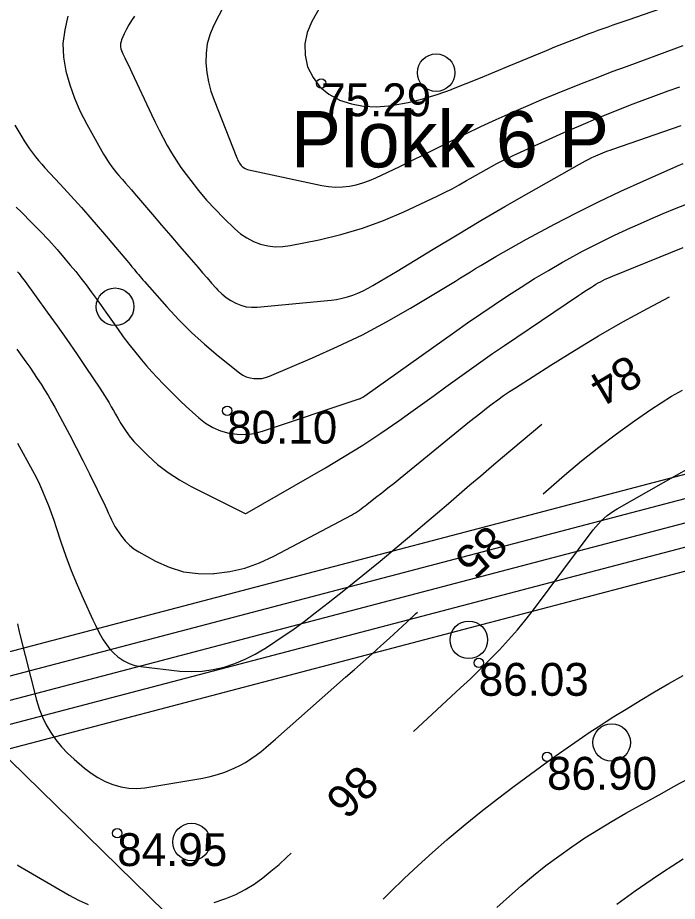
# Model space of a CAD drawing. Extents: x 672122 to 672963, y 6494983 to 6496223.
# Drawn here: x 672222.78 to 672250.88, y 6496045.95 to 6496083.59 of the extents above; entities that cross this region are included whole.
import ezdxf

# ---------------------------------------------------------------- set-up
doc = ezdxf.new("R2010")
doc.units = 0
for name, color, linetype in [('Default', 7, 'Continuous'), ('HALJASTUS', 7, 'Continuous'), ('HORISONTAAL', 7, 'Continuous'), ('KORGUS', 7, 'Continuous'), ('LAMAM', 7, 'Continuous'), ('PIIR_ME', 7, 'Continuous'), ('PIIR_TM', 7, 'Continuous'), ('PLOKK', 7, 'Continuous')]:
    doc.layers.add(name, color=color, linetype=linetype)

# ---------------------------------------------------------------- blocks, each defined once
blk = doc.blocks.new('METS')
at = {"layer": 'Default'}
blk.add_circle((0, 0), 0.8, dxfattribs=at)

msp = doc.modelspace()

# ---------------------------------------------------------------- linework, layer by layer
at = {"layer": 'HORISONTAAL'}
for points in [[(672237.435, 6496087.202), (672235.307, 6496083.43), (672235.117, 6496082.958), (672235.011, 6496082.479), (672235.03, 6496081.989), (672235.132, 6496081.491), (672235.361, 6496081.038), (672235.65, 6496080.642), (672236.031, 6496080.334), (672236.473, 6496080.085), (672236.491, 6496080.078), (672237.001, 6496079.919), (672237.517, 6496079.817), (672238.043, 6496079.798), (672238.575, 6496079.834), (672238.779, 6496079.865), (672239.412, 6496079.983), (672240.038, 6496080.129), (672240.653, 6496080.318), (672241.259, 6496080.535), (672241.279, 6496080.543), (672241.889, 6496080.787), (672242.498, 6496081.034), (672243.106, 6496081.283), (672243.713, 6496081.535), (672245.3, 6496082.197), (672245.664, 6496082.347), (672246.029, 6496082.494), (672246.396, 6496082.637), (672246.763, 6496082.778), (672247.075, 6496082.896), (672247.288, 6496082.975), (672247.501, 6496083.054), (672247.715, 6496083.131), (672247.929, 6496083.207), (672248.143, 6496083.282), (672248.358, 6496083.357), (672248.573, 6496083.431), (672248.788, 6496083.505), (672250.831, 6496084.206)], [(672232.027, 6496085.017), (672231.126, 6496083.24), (672230.971, 6496082.863), (672230.858, 6496082.478), (672230.807, 6496082.079), (672230.797, 6496081.672), (672230.84, 6496081.262), (672230.909, 6496080.858), (672231.015, 6496080.462), (672231.147, 6496080.072), (672232.114, 6496077.615), (672232.138, 6496077.558), (672232.164, 6496077.503), (672232.194, 6496077.448), (672232.225, 6496077.395), (672232.26, 6496077.346), (672232.299, 6496077.299), (672232.344, 6496077.257), (672232.391, 6496077.218), (672232.449, 6496077.181), (672232.505, 6496077.152), (672232.565, 6496077.13), (672232.626, 6496077.113), (672235.733, 6496076.444), (672236.026, 6496076.399), (672236.32, 6496076.375), (672236.614, 6496076.384), (672236.909, 6496076.416), (672237.201, 6496076.477), (672237.487, 6496076.553), (672237.767, 6496076.654), (672238.041, 6496076.77), (672238.54, 6496077.007), (672239.059, 6496077.255), (672239.576, 6496077.506), (672240.093, 6496077.76), (672240.608, 6496078.017), (672241.228, 6496078.328), (672241.866, 6496078.643), (672242.508, 6496078.95), (672243.155, 6496079.248), (672243.804, 6496079.538), (672243.928, 6496079.592), (672244.519, 6496079.848), (672245.112, 6496080.1), (672245.708, 6496080.347), (672246.304, 6496080.59), (672246.903, 6496080.828), (672247.504, 6496081.063), (672248.106, 6496081.291), (672248.711, 6496081.515), (672250.854, 6496082.3), (672251.127, 6496082.399)], [(672224.923, 6496083.661), (672224.783, 6496083.078), (672224.71, 6496082.493), (672224.737, 6496081.904), (672224.831, 6496081.312), (672225.001, 6496080.727), (672225.201, 6496080.155), (672225.447, 6496079.6), (672225.723, 6496079.057), (672226.439, 6496077.781), (672226.521, 6496077.642), (672226.606, 6496077.506), (672226.696, 6496077.372), (672226.79, 6496077.241), (672226.888, 6496077.113), (672226.988, 6496076.987), (672227.091, 6496076.863), (672227.197, 6496076.742), (672227.241, 6496076.692), (672227.37, 6496076.546), (672227.499, 6496076.399), (672227.626, 6496076.252), (672227.753, 6496076.105), (672228.527, 6496075.2), (672228.913, 6496074.75), (672229.299, 6496074.299), (672229.686, 6496073.849), (672230.072, 6496073.399), (672230.464, 6496072.944), (672230.656, 6496072.723), (672230.849, 6496072.503), (672231.043, 6496072.284), (672231.239, 6496072.066), (672231.309, 6496071.989), (672231.479, 6496071.822), (672231.66, 6496071.67), (672231.858, 6496071.539), (672232.066, 6496071.423), (672232.287, 6496071.338), (672232.512, 6496071.279), (672232.743, 6496071.257), (672232.979, 6496071.26), (672236.131, 6496071.56), (672236.366, 6496071.592), (672236.599, 6496071.636), (672236.827, 6496071.699), (672237.053, 6496071.773), (672237.274, 6496071.862), (672237.491, 6496071.959), (672237.704, 6496072.066), (672237.913, 6496072.18), (672237.982, 6496072.22), (672238.223, 6496072.361), (672238.463, 6496072.503), (672238.702, 6496072.646), (672238.941, 6496072.791), (672240.482, 6496073.734), (672241.494, 6496074.346), (672242.51, 6496074.951), (672243.532, 6496075.546), (672244.558, 6496076.135), (672246.71, 6496077.354), (672246.839, 6496077.426), (672246.969, 6496077.496), (672247.101, 6496077.563), (672247.234, 6496077.628), (672247.3, 6496077.66), (672247.401, 6496077.707), (672247.502, 6496077.752), (672247.604, 6496077.794), (672247.707, 6496077.835), (672247.81, 6496077.874), (672247.914, 6496077.912), (672248.018, 6496077.949), (672248.123, 6496077.986), (672251.043, 6496078.998)], [(672227.752, 6496083.657), (672227.632, 6496083.475), (672227.518, 6496083.288), (672227.416, 6496083.096), (672227.322, 6496082.899), (672227.208, 6496082.644), (672227.182, 6496082.571), (672227.166, 6496082.497), (672227.161, 6496082.421), (672227.166, 6496082.344), (672227.181, 6496082.267), (672227.201, 6496082.192), (672227.228, 6496082.119), (672227.26, 6496082.048), (672227.344, 6496081.881), (672227.421, 6496081.727), (672227.497, 6496081.573), (672227.572, 6496081.418), (672227.646, 6496081.262), (672228.484, 6496079.467), (672228.644, 6496079.133), (672228.808, 6496078.802), (672228.977, 6496078.474), (672229.152, 6496078.149), (672229.336, 6496077.829), (672229.529, 6496077.515), (672229.736, 6496077.21), (672229.953, 6496076.911), (672230.152, 6496076.648), (672230.483, 6496076.231), (672230.827, 6496075.824), (672231.189, 6496075.433), (672231.563, 6496075.052), (672232.03, 6496074.597), (672232.277, 6496074.389), (672232.539, 6496074.207), (672232.825, 6496074.063), (672233.125, 6496073.946), (672233.439, 6496073.873), (672233.754, 6496073.833), (672234.072, 6496073.841), (672234.392, 6496073.881), (672235.625, 6496074.133), (672236.552, 6496074.357), (672237.465, 6496074.624), (672238.356, 6496074.954), (672239.233, 6496075.327), (672240.651, 6496075.99), (672240.967, 6496076.144), (672241.281, 6496076.304), (672241.589, 6496076.473), (672241.894, 6496076.648), (672242.052, 6496076.741), (672242.277, 6496076.872), (672242.503, 6496077.002), (672242.73, 6496077.128), (672242.958, 6496077.253), (672243.188, 6496077.374), (672243.42, 6496077.492), (672243.655, 6496077.605), (672243.89, 6496077.715), (672246.047, 6496078.693), (672246.776, 6496079.016), (672247.51, 6496079.329), (672248.249, 6496079.629), (672248.992, 6496079.918), (672249.491, 6496080.108), (672249.989, 6496080.293), (672250.488, 6496080.474), (672250.989, 6496080.648)], [(672222.665, 6496079.019), (672222.831, 6496078.733), (672222.954, 6496078.521), (672223.061, 6496078.343), (672223.172, 6496078.169), (672223.29, 6496077.998), (672223.412, 6496077.831), (672223.539, 6496077.667), (672223.67, 6496077.507), (672223.805, 6496077.35), (672223.944, 6496077.196), (672224.585, 6496076.504), (672225.044, 6496076.004), (672225.498, 6496075.499), (672225.945, 6496074.988), (672226.388, 6496074.474), (672227.347, 6496073.343), (672227.424, 6496073.253), (672227.499, 6496073.163), (672227.575, 6496073.072), (672227.65, 6496072.982), (672227.676, 6496072.951), (672227.738, 6496072.875), (672227.8, 6496072.8), (672227.863, 6496072.725), (672227.925, 6496072.65), (672227.988, 6496072.575), (672228.051, 6496072.501), (672228.115, 6496072.427), (672228.179, 6496072.354), (672229.136, 6496071.271), (672229.65, 6496070.719), (672230.183, 6496070.185), (672230.742, 6496069.679), (672231.319, 6496069.193), (672232.231, 6496068.463), (672232.371, 6496068.37), (672232.519, 6496068.295), (672232.677, 6496068.247), (672232.843, 6496068.217), (672233.012, 6496068.214), (672233.179, 6496068.228), (672233.342, 6496068.265), (672233.503, 6496068.32), (672235.343, 6496069.099), (672236.41, 6496069.577), (672237.463, 6496070.085), (672238.493, 6496070.637), (672239.508, 6496071.218), (672241.21, 6496072.24), (672241.426, 6496072.37), (672241.642, 6496072.502), (672241.857, 6496072.635), (672242.072, 6496072.769), (672242.287, 6496072.902), (672242.502, 6496073.034), (672242.719, 6496073.164), (672242.936, 6496073.293), (672243.147, 6496073.416), (672243.472, 6496073.604), (672243.798, 6496073.789), (672244.126, 6496073.971), (672244.455, 6496074.15), (672245.647, 6496074.791), (672246.579, 6496075.277), (672247.518, 6496075.749), (672248.468, 6496076.198), (672249.425, 6496076.633), (672250.862, 6496077.264), (672251.131, 6496077.379)], [(672222.719, 6496075.524), (672222.939, 6496075.305), (672223.373, 6496074.872), (672223.743, 6496074.493), (672224.106, 6496074.107), (672224.459, 6496073.712), (672224.805, 6496073.311), (672225.024, 6496073.051), (672225.253, 6496072.773), (672225.478, 6496072.492), (672225.697, 6496072.206), (672225.911, 6496071.918), (672226.123, 6496071.626), (672226.333, 6496071.333), (672226.542, 6496071.04), (672226.749, 6496070.746), (672227.055, 6496070.312), (672227.281, 6496069.998), (672227.513, 6496069.689), (672227.752, 6496069.385), (672227.996, 6496069.085), (672228.049, 6496069.021), (672228.273, 6496068.759), (672228.501, 6496068.5), (672228.734, 6496068.246), (672228.971, 6496067.996), (672229.213, 6496067.75), (672229.458, 6496067.507), (672229.707, 6496067.269), (672229.959, 6496067.034), (672230.493, 6496066.545), (672230.782, 6496066.321), (672231.088, 6496066.131), (672231.421, 6496065.993), (672231.771, 6496065.889), (672232.134, 6496065.843), (672232.494, 6496065.835), (672232.851, 6496065.884), (672233.206, 6496065.972), (672237.327, 6496067.352), (672237.346, 6496067.358), (672237.363, 6496067.365), (672237.381, 6496067.373), (672237.398, 6496067.382), (672237.475, 6496067.423), (672237.569, 6496067.484), (672241.382, 6496070.192), (672241.943, 6496070.587), (672242.506, 6496070.977), (672243.074, 6496071.362), (672243.643, 6496071.743), (672244.219, 6496072.115), (672244.8, 6496072.478), (672245.389, 6496072.828), (672245.983, 6496073.17), (672246.177, 6496073.278), (672246.843, 6496073.64), (672247.515, 6496073.989), (672248.195, 6496074.321), (672248.882, 6496074.641), (672249.175, 6496074.773), (672249.721, 6496075.013), (672250.271, 6496075.247), (672250.825, 6496075.47), (672251.382, 6496075.686)], [(672222.768, 6496072.768), (672222.826, 6496072.702), (672222.882, 6496072.635), (672222.937, 6496072.567), (672222.992, 6496072.498), (672223.045, 6496072.428), (672223.097, 6496072.358), (672224.044, 6496071.05), (672224.462, 6496070.466), (672224.876, 6496069.879), (672225.283, 6496069.288), (672225.686, 6496068.693), (672226.278, 6496067.809), (672226.38, 6496067.653), (672226.48, 6496067.497), (672226.577, 6496067.338), (672226.671, 6496067.179), (672226.765, 6496067.018), (672226.858, 6496066.858), (672226.951, 6496066.697), (672227.045, 6496066.537), (672227.179, 6496066.309), (672227.349, 6496066.042), (672227.533, 6496065.785), (672227.735, 6496065.543), (672227.951, 6496065.311), (672228.318, 6496064.948), (672228.743, 6496064.564), (672229.189, 6496064.21), (672229.667, 6496063.901), (672230.166, 6496063.62), (672232.41, 6496062.5), (672232.475, 6496062.475), (672232.5, 6496062.475), (672232.552, 6496062.5), (672235.89, 6496064.422), (672236.688, 6496064.896), (672237.476, 6496065.385), (672238.25, 6496065.897), (672239.014, 6496066.424), (672239.532, 6496066.792), (672240.029, 6496067.147), (672240.525, 6496067.503), (672241.02, 6496067.861), (672241.514, 6496068.221), (672242.009, 6496068.578), (672242.507, 6496068.932), (672243.008, 6496069.28), (672243.512, 6496069.625), (672246.662, 6496071.751), (672246.8, 6496071.844), (672246.939, 6496071.936), (672247.079, 6496072.027), (672247.219, 6496072.117), (672247.308, 6496072.173), (672247.405, 6496072.233), (672247.503, 6496072.291), (672247.603, 6496072.345), (672247.704, 6496072.398), (672247.807, 6496072.448), (672247.91, 6496072.496), (672248.014, 6496072.541), (672248.119, 6496072.585), (672251.126, 6496073.797)], [(672222.74, 6496069.468), (672222.983, 6496069.135), (672223.13, 6496068.93), (672223.296, 6496068.697), (672223.459, 6496068.461), (672223.618, 6496068.223), (672223.775, 6496067.983), (672223.927, 6496067.74), (672224.075, 6496067.495), (672224.219, 6496067.247), (672224.359, 6496066.997), (672224.688, 6496066.396), (672224.985, 6496065.841), (672225.278, 6496065.284), (672225.562, 6496064.723), (672225.84, 6496064.159), (672226.503, 6496062.791), (672226.573, 6496062.645), (672226.642, 6496062.499), (672226.711, 6496062.353), (672226.779, 6496062.207), (672226.85, 6496062.062), (672226.926, 6496061.921), (672227.01, 6496061.784), (672227.099, 6496061.649), (672227.207, 6496061.498), (672227.365, 6496061.303), (672227.538, 6496061.125), (672227.734, 6496060.971), (672227.945, 6496060.835), (672228.651, 6496060.442), (672229.239, 6496060.18), (672229.843, 6496059.992), (672230.471, 6496059.912), (672231.115, 6496059.905), (672231.151, 6496059.908), (672231.814, 6496060.001), (672232.461, 6496060.147), (672233.086, 6496060.372), (672233.695, 6496060.649), (672236.998, 6496062.406), (672237.085, 6496062.455), (672237.171, 6496062.506), (672237.255, 6496062.56), (672237.337, 6496062.617), (672237.418, 6496062.676), (672237.499, 6496062.735), (672237.579, 6496062.796), (672237.658, 6496062.857), (672238.028, 6496063.145), (672238.291, 6496063.351), (672238.553, 6496063.558), (672238.814, 6496063.768), (672239.074, 6496063.978), (672242.029, 6496066.385), (672242.265, 6496066.576), (672242.504, 6496066.765), (672242.744, 6496066.951), (672242.986, 6496067.135), (672243.231, 6496067.315), (672243.478, 6496067.491), (672243.73, 6496067.661), (672243.984, 6496067.828), (672245.486, 6496068.788), (672246.5, 6496069.42), (672247.524, 6496070.036), (672248.562, 6496070.628), (672249.609, 6496071.203), (672250.54, 6496071.7)], [(672245.16, 6496063.311), (672246.069, 6496064.1), (672246.794, 6496064.709), (672247.532, 6496065.301), (672248.288, 6496065.869), (672249.057, 6496066.421), (672249.745, 6496066.897), (672250.185, 6496067.189), (672250.632, 6496067.469), (672251.091, 6496067.73)], [(672222.773, 6496065.464), (672223.411, 6496064.309), (672223.565, 6496064.017), (672223.711, 6496063.721), (672223.845, 6496063.42), (672223.972, 6496063.115), (672224.091, 6496062.807), (672224.205, 6496062.497), (672224.315, 6496062.185), (672224.42, 6496061.872), (672224.62, 6496061.263), (672224.833, 6496060.648), (672225.061, 6496060.039), (672225.308, 6496059.439), (672225.57, 6496058.843), (672225.988, 6496057.936), (672226.092, 6496057.719), (672226.199, 6496057.505), (672226.312, 6496057.294), (672226.429, 6496057.084), (672226.559, 6496056.885), (672226.703, 6496056.698), (672226.867, 6496056.529), (672227.045, 6496056.371), (672227.084, 6496056.339), (672227.301, 6496056.196), (672227.528, 6496056.079), (672227.772, 6496056.001), (672228.027, 6496055.95), (672229.694, 6496055.761), (672230.17, 6496055.736), (672230.643, 6496055.749), (672231.111, 6496055.819), (672231.576, 6496055.927), (672232.029, 6496056.083), (672232.471, 6496056.264), (672232.896, 6496056.481), (672233.31, 6496056.724), (672233.506, 6496056.851), (672234.005, 6496057.182), (672234.497, 6496057.522), (672234.98, 6496057.875), (672235.457, 6496058.237), (672236.006, 6496058.666), (672236.75, 6496059.253), (672237.489, 6496059.845), (672238.221, 6496060.446), (672238.949, 6496061.052), (672239.742, 6496061.72), (672240.205, 6496062.111), (672240.666, 6496062.503), (672241.126, 6496062.897), (672241.584, 6496063.293), (672242.043, 6496063.688), (672242.503, 6496064.082), (672242.964, 6496064.474), (672243.426, 6496064.865), (672245.1, 6496066.275)], [(672239.636, 6496053.187), (672241.648, 6496055.038), (672242.07, 6496055.434), (672242.486, 6496055.835), (672242.894, 6496056.245), (672243.297, 6496056.661), (672243.687, 6496057.087), (672244.067, 6496057.522), (672244.432, 6496057.969), (672244.787, 6496058.426), (672247.293, 6496061.768), (672247.4, 6496061.903), (672247.513, 6496062.032), (672247.633, 6496062.155), (672247.759, 6496062.272), (672247.891, 6496062.382), (672248.028, 6496062.486), (672248.171, 6496062.581), (672248.317, 6496062.67), (672250.284, 6496063.789), (672251.396, 6496064.412)], [(672222.769, 6496057.769), (672222.783, 6496057.702), (672222.798, 6496057.634), (672222.813, 6496057.567), (672222.828, 6496057.5), (672222.844, 6496057.433), (672222.861, 6496057.367), (672223.589, 6496054.514), (672223.7, 6496054.153), (672223.833, 6496053.802), (672224, 6496053.465), (672224.19, 6496053.138), (672224.408, 6496052.83), (672224.644, 6496052.537), (672224.904, 6496052.265), (672225.181, 6496052.007), (672225.627, 6496051.628), (672225.907, 6496051.414), (672226.199, 6496051.221), (672226.51, 6496051.061), (672226.834, 6496050.922), (672227.169, 6496050.827), (672227.509, 6496050.768), (672227.853, 6496050.762), (672228.201, 6496050.792), (672230.662, 6496051.2), (672230.981, 6496051.266), (672231.295, 6496051.348), (672231.602, 6496051.454), (672231.904, 6496051.576), (672232.006, 6496051.622), (672232.248, 6496051.741), (672232.484, 6496051.871), (672232.711, 6496052.016), (672232.932, 6496052.172), (672233.145, 6496052.338), (672233.357, 6496052.508), (672233.564, 6496052.682), (672233.769, 6496052.859), (672236.747, 6496055.493), (672237.123, 6496055.826), (672237.499, 6496056.159), (672237.873, 6496056.494), (672238.248, 6496056.829), (672238.62, 6496057.166), (672238.991, 6496057.505), (672239.358, 6496057.847), (672239.724, 6496058.192), (672239.809, 6496058.273)], [(672238.344, 6496046.047), (672238.662, 6496046.361), (672239.249, 6496046.925), (672239.842, 6496047.481), (672240.446, 6496048.026), (672241.057, 6496048.563), (672241.162, 6496048.654), (672241.838, 6496049.222), (672242.522, 6496049.78), (672243.219, 6496050.321), (672243.925, 6496050.851), (672245.534, 6496052.028), (672245.857, 6496052.262), (672246.182, 6496052.494), (672246.51, 6496052.722), (672246.839, 6496052.948), (672247.171, 6496053.17), (672247.504, 6496053.39), (672247.84, 6496053.606), (672248.177, 6496053.819), (672248.695, 6496054.143), (672249.296, 6496054.512), (672249.899, 6496054.875), (672250.509, 6496055.229), (672251.121, 6496055.577)], [(672243.189, 6496045.691), (672243.859, 6496046.289), (672244.226, 6496046.608), (672244.748, 6496047.045), (672245.279, 6496047.47), (672245.824, 6496047.877), (672246.378, 6496048.272), (672246.944, 6496048.65), (672247.517, 6496049.017), (672248.1, 6496049.367), (672248.69, 6496049.706), (672250.225, 6496050.56), (672250.603, 6496050.77), (672250.982, 6496050.979), (672251.361, 6496051.188), (672251.741, 6496051.396), (672251.894, 6496051.48), (672252.197, 6496051.646), (672252.498, 6496051.813), (672252.799, 6496051.982), (672253.099, 6496052.152), (672253.317, 6496052.275)], [(672231.153, 6496045.897), (672231.605, 6496046.051), (672231.653, 6496046.069), (672232.067, 6496046.248), (672232.467, 6496046.45), (672232.848, 6496046.686), (672233.217, 6496046.946), (672233.569, 6496047.23), (672233.912, 6496047.523), (672234.244, 6496047.831), (672234.423, 6496048.007)], [(672248.302, 6496045.833), (672249.086, 6496046.396), (672249.8, 6496046.893), (672250.239, 6496047.192), (672250.682, 6496047.483), (672251.132, 6496047.765)], [(672222.766, 6496047.501), (672222.786, 6496047.488), (672222.807, 6496047.476), (672224.977, 6496046.21), (672225.374, 6496046), (672225.779, 6496045.813)]]:
    msp.add_lwpolyline(points, dxfattribs=at)
at = {"layer": 'KORGUS'}
for centre in [(672235.709, 6496080.791), (672231.707, 6496066.848), (672242.419, 6496056.105), (672245.328, 6496052.103), (672227.022, 6496048.853)]:
    msp.add_circle(centre, 0.2, dxfattribs=at)
at = {"layer": 'LAMAM'}
msp.add_lwpolyline([(672390.188, 6495936.82), (672364.74, 6495972.352), (672360.001, 6495977.606), (672354.486, 6495981.218), (672348.194, 6495983.189), (672341.126, 6495983.518), (672299.985, 6495980.804), (672298.382, 6495980.923), (672297.166, 6495981.518), (672296.338, 6495982.588), (672295.897, 6495984.134), (672294.907, 6495991.268), (672294.503, 6495992.953), (672293.786, 6495994.441), (672292.756, 6495995.732), (672291.412, 6495996.826), (672261.419, 6496016.729), (672256.876, 6496019.899), (672252.498, 6496023.273), (672248.284, 6496026.85), (672244.235, 6496030.631), (672220.447, 6496053.909)], dxfattribs=at)
at = {"layer": 'PIIR_ME'}
msp.add_lwpolyline([(672189.36, 6496045.83), (672311.01, 6496077.79), (672451.35, 6495953.32), (672537.24, 6496036.24), (672695.52, 6495836.31), (672701.97, 6495800.46), (672359.01, 6495762.16), (672211.71, 6495880.85)], close=True, dxfattribs=at)
msp.add_lwpolyline([(672514.967, 6496013.347), (672537.141, 6496034.754), (672694.58, 6495835.886), (672700.796, 6495801.335), (672359.313, 6495763.2), (672212.647, 6495881.379), (672190.47, 6496045.088), (672310.747, 6496076.687), (672451.379, 6495951.958), (672514.967, 6496013.347)], dxfattribs=at)
at = {"layer": 'PIIR_TM'}
msp.add_lwpolyline([(672703.144, 6495799.585), (672358.707, 6495761.12), (672210.773, 6495880.321), (672188.25, 6496046.572), (672311.273, 6496078.893), (672451.321, 6495954.682), (672537.339, 6496037.726), (672696.46, 6495836.734)], close=True, dxfattribs=at)
at = {"layer": 'PLOKK'}
msp.add_lwpolyline([(672189.095, 6496047.828), (672312.701, 6496080.302)], dxfattribs=at)
msp.add_lwpolyline([(672191.579, 6496044.345), (672310.483, 6496075.584), (672451.408, 6495950.596), (672537.042, 6496033.268), (672693.64, 6495835.462), (672699.623, 6495802.21), (672359.616, 6495764.24), (672213.585, 6495881.908)], close=True, dxfattribs=at)

# ---------------------------------------------------------------- block references
at = {"layer": 'HALJASTUS'}
for p in [(672240.605, 6496081.248), (672226.929, 6496071.276), (672241.996, 6496057.089), (672248.081, 6496052.715), (672230.185, 6496048.477)]:
    msp.add_blockref('METS', p, dxfattribs=at)

# ---------------------------------------------------------------- texts
at = {"layer": 'HORISONTAAL'}
for s, rotation, p in [('84', 210.6094, (672248.803, 6496069.279)), ('85', 223.2779, (672242.807, 6496062.057)), ('86', 224.8137, (672237.291, 6496051.843))]:
    msp.add_text(s, height=1.4, rotation=rotation, dxfattribs=at).set_placement(p)
at = {"layer": 'KORGUS'}
for s, p in [('75.29', (672235.709, 6496079.391)), ('80.10', (672231.707, 6496065.448)), ('86.03', (672242.419, 6496054.705)), ('86.90', (672245.328, 6496050.703)), ('84.95', (672227.022, 6496047.453))]:
    msp.add_text(s, height=1.4, dxfattribs=at).set_placement(p)
at = {"layer": 'PLOKK'}
msp.add_text('Plokk 6 P', height=2.4, dxfattribs=at).set_placement((672234.412, 6496077.213))

doc.saveas('drawing.dxf')
